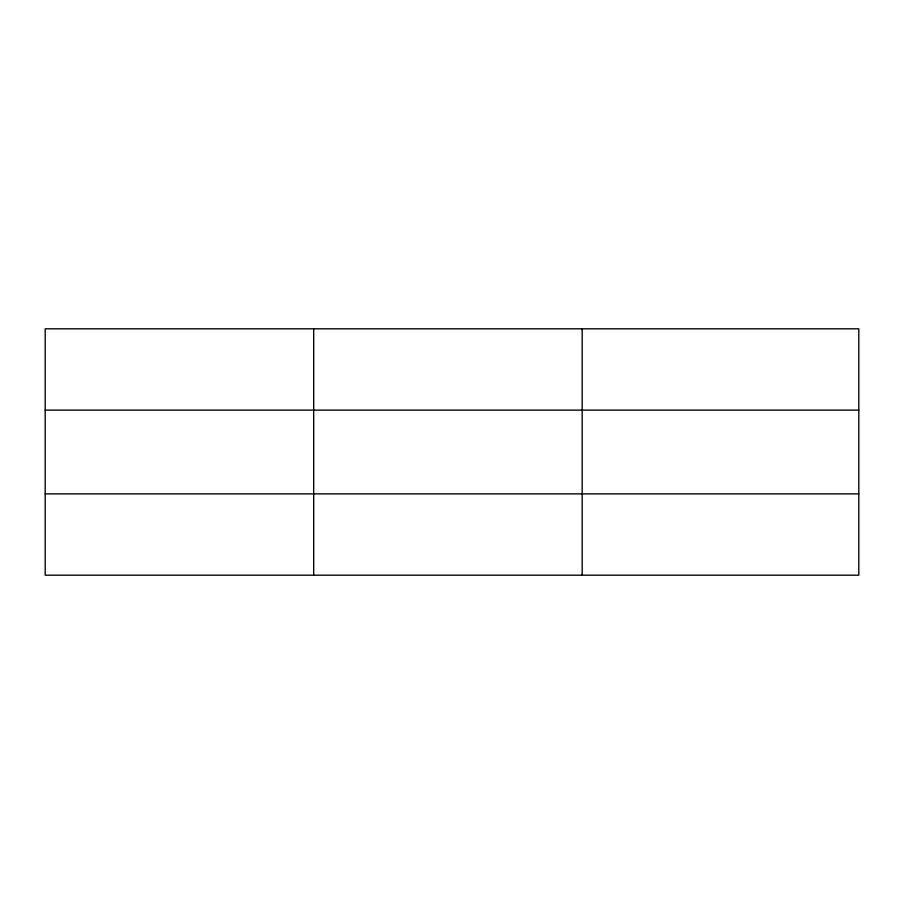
<?xml version="1.0" encoding="UTF-8"?>
<svg xmlns="http://www.w3.org/2000/svg" width="904" height="904" viewBox="0 0 904 904"><rect width="100%" height="100%" fill="white"/><g stroke="black" fill="none" stroke-linecap="round" stroke-linejoin="round"><path stroke-width="1.36" d="M313.688 575.181L313.688 328.819M582.176 575.181L582.176 328.819M858.8 410.122L858.8 328.819L45.2 328.819L45.2 575.181L858.8 575.181L858.8 410.122L45.2 410.122M45.2 493.878L858.8 493.878"/></g></svg>
